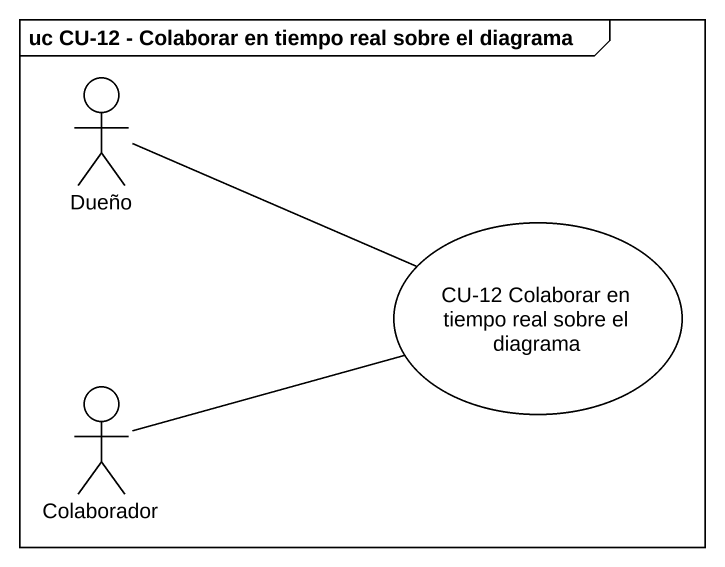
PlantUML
@startuml
mainframe uc CU-12 - Colaborar en tiempo real sobre el diagrama
actor Dueño
usecase "CU-12 Colaborar en tiempo real sobre el diagrama" as CU_12_Colaborar_en_tiempo
actor Colaborador
Dueño -right- CU_12_Colaborar_en_tiempo
Colaborador -right- CU_12_Colaborar_en_tiempo
@enduml
